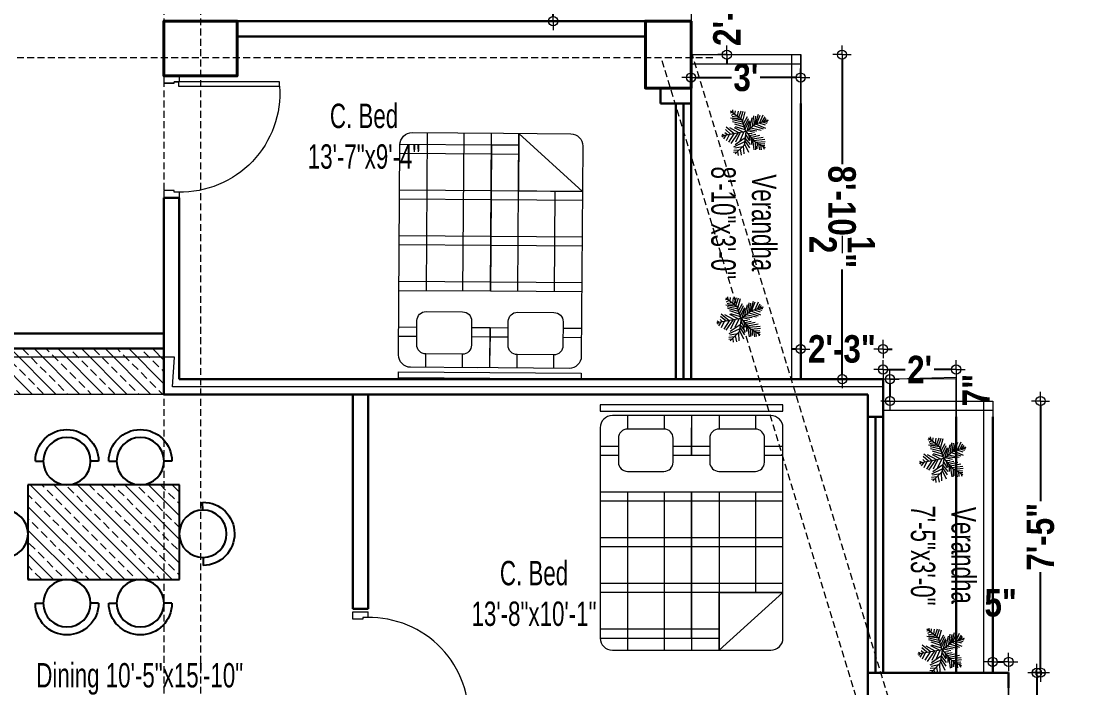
# Model space of a CAD drawing. Header units: inches. Extents: x 64086 to 138972, y -13497 to 16809.
# Drawn here: x 96008.9 to 96355.8, y -11738.7 to -11519.8 of the extents above; entities that cross this region are included whole.
import ezdxf

# ---------------------------------------------------------------- set-up
doc = ezdxf.new("R2010")
doc.units = ezdxf.units.IN
doc.header["$LTSCALE"] = 0.5
doc.header["$MEASUREMENT"] = 0
doc.header["$PDMODE"] = 2
doc.linetypes.add('DASHED', pattern=[0.75, 0.5, -0.25])
doc.layers.get('0').update_dxf_attribs({"lineweight": 13})
for name, color, linetype, lineweight in [('AREA-F', 20, 'DASHED', 18), ('BEAM 2', 87, 'Continuous', 15), ('Center Line', 252, 'Continuous', 5), ('Column', 1, 'Continuous', 40), ('DIM', 5, 'Continuous', 13), ('DOOR', 30, 'Continuous', 20), ('e-tv+tel', 5, 'Continuous', 25), ('fur', 42, 'Continuous', 15), ('P-BASIN1', 6, 'Continuous', 15), ('P.cap', 4, 'Continuous', 20), ('plant', 70, 'Continuous', 5), ('railing', 30, 'Continuous', 15), ('Raling', 35, 'Continuous', 20), ('Text-2', 7, 'Continuous', 18), ('TEXT-IN', 7, 'Continuous', 15), ('text-s2', 7, 'Continuous', 20), ('WALL', 7, 'Continuous', 30)]:
    doc.layers.add(name, color=color, linetype=linetype, lineweight=lineweight)
doc.layers.add('FURNITURE', color=157, linetype='Continuous')
doc.layers.add('illustr-FURNITURE', color=34, linetype='Continuous')
doc.styles.get("Standard").update_dxf_attribs({"font": 'ARIALNB.TTF'})
doc.styles.add('STYLE1', font='ARIALN.TTF', dxfattribs={"width": 0.8})
doc.dimstyles.new('1_8', dxfattribs={"dimtxt": 5, "dimasz": 1.5, "dimexe": 0.18, "dimexo": 0.0625, "dimgap": 0.125, "dimtad": 0, "dimdec": 0, "dimzin": 3, "dimdsep": 46, "dimlunit": 4, "dimtxsty": 'STYLE1', "dimblk": 'D', "dimcen": 3, "dimse1": 1, "dimse2": 1, "dimclrt": 7, "dimadec": 0, "dimazin": 0, "dimtfac": 1, "dimtdec": 0, "dimtix": 1, "dimtmove": 0, "dimatfit": 3, "dimldrblk": 'OPEN90', "dimfxl": 1, "dimtvp": 0.75, "dimtolj": 1, "dimtzin": 0, "dimarcsym": 0})
doc.dimstyles.new('Column Dim', dxfattribs={"dimtxt": 9, "dimasz": 1.5, "dimexe": 13.25, "dimexo": 11, "dimgap": 1, "dimtad": 0, "dimdec": 1, "dimzin": 0, "dimdsep": 46, "dimlunit": 4, "dimtxsty": 'Standard', "dimblk": 'DIM', "dimcen": 0, "dimse1": 1, "dimse2": 1, "dimclrd": 5, "dimclre": 5, "dimclrt": 7, "dimadec": 0, "dimazin": 0, "dimtfac": 1, "dimtdec": 1, "dimtofl": 0, "dimtmove": 2, "dimatfit": 3, "dimldrblk": 'DIM', "dimfxl": 1, "dimtolj": 1, "dimtzin": 0, "dimarcsym": 0})

# ---------------------------------------------------------------- blocks, each defined once
blk = doc.blocks.new('D')
at = {"layer": 'DIM'}
for q in [(-1.125, 0), (0, 1.125), (1.125, 0), (0, -1.125)]:
    blk.add_line((0, 0), q, dxfattribs=at)
at = {"layer": 'DIM', "color": 6, "const_width": 0.375}
blk.add_lwpolyline([(-0.1875, 0, 1), (0.1875, 0, 1)], format="xyb", close=True, dxfattribs=at)
blk = doc.blocks.new('*D47')
at = {"layer": 'Defpoints', "color": 0, "transparency": 16777216}
for p in [(71204.6, -11684.75), (71193.77, -11806.11), (99510, -11806.11)]:
    blk.add_point(p, dxfattribs=at)
at = {"layer": 'text-s2', "color": 0, "lineweight": -2, "transparency": 16777216}
blk.add_line((71193.77, -11686.25), (71193.77, -11804.61), dxfattribs=at)
at = {"layer": 'text-s2', "color": 0, "lineweight": -2, "transparency": 16777216, "xscale": 1.5, "yscale": 1.5, "zscale": 1.5}
for p, rotation in [((71193.77, -11684.75), 90), ((71193.77, -11806.11), 270)]:
    blk.add_blockref('D', p, dxfattribs=dict(at, rotation=rotation))
at = {"layer": 'text-s2', "color": 7, "transparency": 16777216, "insert": (71189.94, -11745.43), "char_height": 5, "attachment_point": 5, "rotation": 90, "style": 'STYLE1'}
blk.add_mtext('\\A1;10\'-1"', dxfattribs=at)
blk = doc.blocks.new('_Open90')
at = {"layer": 'DIM', "color": 0, "lineweight": -2}
for p, q in [((0, 0), (-1, 0)), ((-0.5, 0.5), (0, 0)), ((0, 0), (-0.5, -0.5))]:
    blk.add_line(p, q, dxfattribs=at)
blk = doc.blocks.new('door-3')
at = {"layer": 'railing'}
for p, q in [((98873.42, -21113.88), (98873.42, -21080.69)), ((98873.42, -21080.69), (98874.85, -21080.69)), ((98874.85, -21080.69), (98874.85, -21113.88)), ((98836.75, -21118.64), (98836.75, -21113.64)), ((98838.65, -21113.64), (98836.75, -21113.64)), ((98838.66, -21113.88), (98838.66, -21115.31)), ((98838.66, -21113.88), (98838.66, -21115.31)), ((98838.66, -21115.31), (98839.13, -21115.31)), ((98839.13, -21115.31), (98839.13, -21118.64)), ((98839.13, -21115.31), (98839.13, -21118.64)), ((98874.85, -21113.88), (98873.42, -21113.88)), ((98874.37, -21115.31), (98874.37, -21118.64)), ((98874.37, -21118.64), (98874.37, -21115.31)), ((98874.37, -21115.31), (98874.85, -21115.31)), ((98876.75, -21113.64), (98874.85, -21113.64)), ((98874.85, -21113.88), (98874.85, -21115.31)), ((98874.85, -21115.31), (98874.85, -21113.88)), ((98876.75, -21113.64), (98876.75, -21118.64)), ((98839.13, -21118.64), (98836.75, -21118.64)), ((98876.75, -21118.64), (98874.37, -21118.64))]:
    blk.add_line(p, q, dxfattribs=at)
blk.add_arc((98871.12, -21113.08), 32.47, 85.9343, 181.4162, dxfattribs=at)
blk = doc.blocks.new('lilklkl')
at = {"color": 23}
for p, q in [((19201.27, -4998.29), (19141.27, -4998.29)), ((19141.27, -4998.29), (19141.27, -5000.29)), ((19141.27, -5000.29), (19201.27, -5000.29)), ((19201.27, -5000.29), (19201.27, -4998.29)), ((19167.27, -5001.79), (19145.27, -5001.79)), ((19197.27, -5001.79), (19162.27, -5001.79)), ((19171.27, -5001.79), (19171.27, -5014.9)), ((19141.27, -5005.79), (19141.27, -5074.79)), ((19171.27, -5014.9), (19171.27, -5005.79)), ((19201.27, -5074.79), (19201.27, -5005.79)), ((19171.27, -5074.79), (19171.27, -5026.9)), ((19171.27, -5026.9), (19171.27, -5078.79)), ((19145.27, -5078.79), (19175.27, -5078.79)), ((19175.27, -5078.79), (19197.27, -5078.79))]:
    blk.add_line(p, q, dxfattribs=at)
at = {"color": 33}
for p, q in [((19150.27, -5001.79), (19150.27, -5006.19)), ((19162.27, -5001.79), (19162.27, -5006.19)), ((19180.27, -5001.79), (19180.27, -5006.19)), ((19192.27, -5001.79), (19192.27, -5006.19)), ((19147.23, -5011.9), (19141.27, -5011.9)), ((19171.27, -5011.9), (19165.21, -5011.9)), ((19177.23, -5011.9), (19171.27, -5011.9)), ((19201.27, -5011.9), (19195.21, -5011.9)), ((19147.24, -5014.9), (19141.27, -5014.9)), ((19171.27, -5014.9), (19165.2, -5014.9)), ((19177.24, -5014.9), (19171.27, -5014.9)), ((19201.27, -5014.9), (19195.2, -5014.9)), ((19171.27, -5026.9), (19141.27, -5026.9)), ((19150.27, -5026.9), (19150.27, -5078.79)), ((19162.27, -5026.9), (19162.27, -5078.79)), ((19201.27, -5026.9), (19171.27, -5026.9)), ((19180.27, -5026.9), (19180.27, -5078.79)), ((19192.27, -5026.9), (19192.27, -5059.9)), ((19171.27, -5029.9), (19141.27, -5029.9)), ((19201.27, -5029.9), (19171.27, -5029.9)), ((19171.27, -5041.9), (19141.27, -5041.9)), ((19201.27, -5041.9), (19171.27, -5041.9)), ((19171.27, -5044.9), (19141.27, -5044.9)), ((19201.27, -5044.9), (19171.27, -5044.9)), ((19171.27, -5056.9), (19141.27, -5056.9)), ((19201.27, -5056.9), (19171.27, -5056.9)), ((19171.27, -5059.9), (19141.27, -5059.9)), ((19201.27, -5059.9), (19171.27, -5059.9)), ((19171.27, -5071.9), (19141.27, -5071.9)), ((19180.27, -5071.9), (19171.27, -5071.9)), ((19171.27, -5074.9), (19141.27, -5074.9)), ((19180.27, -5074.9), (19171.27, -5074.9))]:
    blk.add_line(p, q, dxfattribs=at)
at = {"color": 40}
for p, q in [((19162.21, -5006.19), (19150.23, -5006.19)), ((19192.21, -5006.19), (19180.23, -5006.19)), ((19147.23, -5009.2), (19147.24, -5017.1)), ((19165.2, -5017.09), (19165.21, -5009.2)), ((19177.23, -5009.2), (19177.24, -5017.1)), ((19195.2, -5017.09), (19195.21, -5009.2)), ((19150.24, -5020.09), (19162.2, -5020.09)), ((19180.24, -5020.09), (19192.2, -5020.09))]:
    blk.add_line(p, q, dxfattribs=at)
at = {"color": 23}
for centre, start, end in [((19145.27, -5005.79), 90, 180), ((19197.27, -5005.79), 0, 90), ((19145.27, -5074.79), 180, 270), ((19197.27, -5074.79), 270, 0)]:
    blk.add_arc(centre, 4, start, end, dxfattribs=at)
at = {"color": 40}
for centre, start, end in [((19150.23, -5009.19), 90, 180.1414), ((19162.21, -5009.19), 359.8975, 90), ((19180.23, -5009.19), 90, 180.1414), ((19192.21, -5009.19), 359.8975, 90), ((19150.24, -5017.09), 180.1414, 270), ((19162.2, -5017.09), 270, 359.8975), ((19180.24, -5017.09), 180.1414, 270), ((19192.2, -5017.09), 270, 359.8975)]:
    blk.add_arc(centre, 3, start, end, dxfattribs=at)
at = {"layer": 'DOOR'}
for p, q in [((19201.27, -5059.9), (19180.27, -5078.79)), ((19180.27, -5078.79), (19180.27, -5059.9)), ((19180.27, -5059.9), (19201.27, -5059.9))]:
    blk.add_line(p, q, dxfattribs=at)
blk = doc.blocks.new('A$C32C23EB6')
at = {"layer": 'fur'}
blk.add_blockref('lilklkl', (-19141.27, 5078.79), dxfattribs=at)
blk = doc.blocks.new('FURN_GEN_016')
at = {"layer": 'illustr-FURNITURE'}
for p, q in [((-12934.1, 14564.81), (-12931.6, 14564.81)), ((-12914.1, 14564.81), (-12916.6, 14564.81)), ((-12910.86, 14564.81), (-12908.36, 14564.81)), ((-12890.86, 14564.81), (-12893.36, 14564.81)), ((-12936.48, 14557.31), (-12888.48, 14557.31)), ((-12936.48, 14527.31), (-12936.48, 14557.31)), ((-12888.48, 14557.31), (-12888.48, 14527.31)), ((-12943.85, 14549.3), (-12943.83, 14551.8)), ((-12881.11, 14549.3), (-12881.13, 14551.8)), ((-12943.96, 14534.31), (-12943.98, 14531.81)), ((-12881, 14534.31), (-12880.98, 14531.81)), ((-12888.48, 14527.31), (-12936.48, 14527.31)), ((-12934.1, 14519.81), (-12931.6, 14519.81)), ((-12914.1, 14519.81), (-12916.6, 14519.81)), ((-12910.86, 14519.81), (-12908.36, 14519.81)), ((-12890.86, 14519.81), (-12893.36, 14519.81))]:
    blk.add_line(p, q, dxfattribs=at)
for centre in [(-12924.1, 14564.81), (-12900.86, 14564.81), (-12943.91, 14541.81), (-12881.05, 14541.81), (-12924.1, 14519.81), (-12900.86, 14519.81)]:
    blk.add_circle(centre, 7.5, dxfattribs=at)
for centre, start, end in [((-12924.1, 14564.81), 0, 180), ((-12900.86, 14564.81), 0, 180), ((-12943.91, 14541.81), 89.579, 269.579), ((-12881.05, 14541.81), 270.421, 90.421), ((-12924.1, 14519.81), 180, 0), ((-12900.86, 14519.81), 180, 0)]:
    blk.add_arc(centre, 10, start, end, dxfattribs=at)
blk = doc.blocks.new('*U13')
for p, q in [((-221.9198, 1197.3052), (-433.5526, 1338.8594)), ((-258.7244, 1362.456), (-332.3336, 1421.4348)), ((0, 0), (-266.7, 1447.8)), ((-231.1146, 1315.2628), (-166.7002, 1421.4348)), ((-800.1, 114.3), (-1333.5, 647.7)), ((-1234.059, 536.7274), (-1252.4486, 737.2604)), ((-1105.2302, 725.4494), (-1077.6458, 395.1732)), ((-976.4268, 666.4706), (-884.4026, 194.6402)), ((-902.8176, 713.6638), (-617.5756, 100.2538)), ((-369.1382, 53.086), (-783.1836, 642.874)), ((-93.091, 489.5342), (-700.3796, 902.3858)), ((-129.8956, 713.6638), (-626.7704, 1032.1544)), ((-185.1152, 1008.5578), (-553.1612, 1185.4942)), ((-194.31, 1102.9442), (-65.4812, 1256.284)), ((-148.3106, 914.1968), (118.5418, 1220.9018)), ((-129.8956, 701.8528), (265.7602, 1185.4942)), ((-74.7014, 418.7444), (219.7608, 961.39)), ((-28.6766, 171.0436), (228.9556, 678.2816)), ((256.5654, 88.4682), (449.7832, 666.4706)), ((412.9786, 147.447), (587.8068, 796.2392)), ((560.197, 182.8292), (698.2206, 819.8358)), ((685.8, 228.6), (1219.2, 914.4)), ((689.0258, 230.0224), (790.2448, 914.1968)), ((808.6344, 784.4282), (827.0494, 418.7444)), ((891.4384, 831.6214), (946.658, 572.1096)), ((983.4626, 867.0036), (1066.2666, 725.4494)), ((1029.462, 654.685), (1241.0948, 631.0884)), ((1112.2914, 760.8316), (1296.3144, 784.4282)), ((1121.4862, 925.9824), (1149.0706, 831.6214)), ((-1206.4492, 501.3198), (-1418.082, 465.9376)), ((-1031.621, 347.98), (-1399.667, 277.1902)), ((-847.598, 159.2326), (-1326.0578, 135.636)), ((-718.7946, 88.4682), (-1215.644, -147.447)), ((-543.9664, 76.6572), (-967.2066, -206.4512)), ((0, 0), (-800.1, 114.3)), ((-405.9428, 53.086), (-764.794, -241.8334)), ((-617.5756, 607.4918), (-74.7014, 347.98)), ((0, 0), (-571.5, -495.3)), ((-166.7002, 29.4894), (-543.9664, -206.4512)), ((-525.5514, 347.98), (-28.6766, 123.8504)), ((0, 0), (685.8, 228.6)), ((0, 0), (457.2, -571.5)), ((100.1268, 41.275), (284.1498, 619.2774)), ((164.5412, 41.275), (661.416, -218.2368)), ((284.1498, 88.4682), (781.0246, -147.447)), ((458.978, 147.447), (891.4384, -88.4682)), ((615.4166, 194.6402), (1185.8752, 41.275)), ((753.4148, 312.5978), (1222.6798, 159.2326)), ((845.439, 418.7444), (1241.0948, 277.1902)), ((919.0482, 501.3198), (1222.6798, 454.152)), ((-442.7474, -383.3876), (-1086.8406, -477.7486)), ((-617.5756, -548.5384), (-1077.6458, -560.324)), ((-571.5, -495.3), (-952.5, -1143)), ((-387.5278, -324.4088), (-764.794, -324.4088)), ((-635.9652, -607.5172), (-580.771, -1150.1374)), ((-525.5514, -465.963), (-451.9422, -1126.5408)), ((-166.7002, -147.447), (-507.1618, -253.619)), ((-433.5526, -383.3876), (-323.1134, -1020.3688)), ((-341.5284, -289.0012), (-221.9198, -831.6214)), ((-240.3094, -218.2368), (-157.5054, -595.7062)), ((-120.7008, -88.4682), (-93.091, -371.5766)), ((63.3222, -76.6826), (-37.8714, -513.1308)), ((44.9326, -64.897), (615.4166, -241.8334)), ((127.7366, -159.258), (54.1274, -654.685)), ((228.9556, -289.0012), (90.932, -914.1968)), ((357.759, -430.5554), (164.5412, -1020.3688)), ((192.151, -230.0224), (817.8292, -371.5766)), ((458.978, -572.1096), (210.5406, -1161.923)), ((311.7596, -383.3876), (937.4378, -477.7486)), ((412.9786, -501.3452), (919.0482, -583.9206)), ((457.2, -571.5), (685.8, -1333.5)), ((468.1982, -572.1096), (1029.462, -737.2604)), ((-718.7946, -737.2604), (-1086.8406, -796.2392)), ((-783.1836, -867.029), (-1077.6458, -902.4112)), ((-875.2078, -1008.5832), (-1040.8412, -1079.3476)), ((-681.9646, -666.496), (-1022.4262, -654.685)), ((-829.2084, -937.7934), (-810.7934, -1126.5408)), ((-737.1842, -784.4536), (-709.5744, -1114.7298)), ((514.1976, -772.6426), (403.7838, -1138.3264)), ((486.5878, -642.8994), (983.4626, -843.4324)), ((578.612, -961.39), (495.7826, -1232.7128)), ((541.8074, -831.6214), (992.6574, -1032.1544)), ((578.612, -973.1756), (873.0488, -1138.3264)), ((624.6114, -1161.923), (587.8068, -1291.6916)), ((624.6114, -1102.9442), (781.0246, -1209.1162)), ((679.8056, -1268.095), (716.6102, -1291.6916))]:
    blk.add_line(p, q)
blk = doc.blocks.new('DIM')
at = {"layer": 'DIM'}
for q in [(-2, 0), (0, 2), (0, -2), (2, 0)]:
    blk.add_line((0, 0), q, dxfattribs=at)
blk.add_circle((0, 0), 1, dxfattribs=at)
blk = doc.blocks.new('*D450')
at = {"layer": 'Defpoints', "color": 0, "ltscale": 15, "transparency": 16777216}
for p in [(96228.83, -11502.9), (96228.83, -11530.84), (96240.58, -11530.84)]:
    blk.add_point(p, dxfattribs=at)
at = {"layer": 'TEXT-IN', "color": 5, "lineweight": -2, "ltscale": 15, "transparency": 16777216}
for p, q in [((96240.58, -11501.4), (96240.58, -11499.9)), ((96240.58, -11532.34), (96240.58, -11533.84))]:
    blk.add_line(p, q, dxfattribs=at)
at = {"layer": 'TEXT-IN', "color": 5, "lineweight": -2, "ltscale": 15, "transparency": 16777216, "xscale": 1.5, "yscale": 1.5, "zscale": 1.5}
for p, rotation in [((96240.58, -11502.9), 270), ((96240.58, -11530.84), 90)]:
    blk.add_blockref('DIM', p, dxfattribs=dict(at, rotation=rotation))
at = {"layer": 'TEXT-IN', "color": 7, "ltscale": 15, "transparency": 16777216, "insert": (96240.58, -11516.87), "char_height": 9, "attachment_point": 5, "rotation": 90}
blk.add_mtext('\\A1;2\'-4"', dxfattribs=at)
blk = doc.blocks.new('*D451')
at = {"layer": 'Defpoints', "color": 0, "ltscale": 15, "transparency": 16777216}
for p in [(96228.83, -11530.84), (96264.77, -11530.84), (96264.77, -11538.36)]:
    blk.add_point(p, dxfattribs=at)
at = {"layer": 'TEXT-IN', "color": 5, "lineweight": -2, "ltscale": 15, "transparency": 16777216}
for p, q in [((96230.33, -11538.36), (96242.12, -11538.36)), ((96263.27, -11538.36), (96251.47, -11538.36))]:
    blk.add_line(p, q, dxfattribs=at)
at = {"layer": 'TEXT-IN', "color": 5, "lineweight": -2, "ltscale": 15, "transparency": 16777216, "xscale": 1.5, "yscale": 1.5, "zscale": 1.5, "rotation": 180}
blk.add_blockref('DIM', (96228.83, -11538.36), dxfattribs=at)
at = {"layer": 'TEXT-IN', "color": 5, "lineweight": -2, "ltscale": 15, "transparency": 16777216, "xscale": 1.5, "yscale": 1.5, "zscale": 1.5}
blk.add_blockref('DIM', (96264.77, -11538.36), dxfattribs=at)
at = {"layer": 'TEXT-IN', "color": 7, "ltscale": 15, "transparency": 16777216, "insert": (96246.8, -11538.36), "char_height": 9, "attachment_point": 5}
blk.add_mtext("\\A1;3'", dxfattribs=at)
blk = doc.blocks.new('*D452')
at = {"layer": 'Defpoints', "color": 0, "ltscale": 15, "transparency": 16777216}
for p in [(96264.77, -11530.84), (96264.83, -11637.34), (96278.44, -11637.34)]:
    blk.add_point(p, dxfattribs=at)
at = {"layer": 'TEXT-IN', "color": 5, "lineweight": -2, "ltscale": 15, "transparency": 16777216}
for p, q in [((96278.38, -11532.34), (96278.4, -11566.84)), ((96278.44, -11635.84), (96278.42, -11601.34))]:
    blk.add_line(p, q, dxfattribs=at)
at = {"layer": 'TEXT-IN', "color": 5, "lineweight": -2, "ltscale": 15, "transparency": 16777216, "xscale": 1.5, "yscale": 1.5, "zscale": 1.5}
for p, rotation in [((96278.38, -11530.84), 90.03306398943496), ((96278.44, -11637.34), 270.0330639894349)]:
    blk.add_blockref('DIM', p, dxfattribs=dict(at, rotation=rotation))
at = {"layer": 'TEXT-IN', "color": 7, "ltscale": 15, "transparency": 16777216, "insert": (96278.41, -11584.09), "char_height": 9, "attachment_point": 5, "rotation": 270.0331}
blk.add_mtext('\\A1;8\'-10{\\H1x;\\S1/2;}"', dxfattribs=at)
blk = doc.blocks.new('*D453')
at = {"layer": 'Defpoints', "color": 0, "ltscale": 15, "transparency": 16777216}
for p in [(96264.83, -11627.48), (96264.83, -11637.34), (96291.83, -11637.34)]:
    blk.add_point(p, dxfattribs=at)
at = {"layer": 'TEXT-IN', "color": 5, "lineweight": -2, "ltscale": 15, "transparency": 16777216}
for p, q in [((96263.33, -11627.48), (96261.83, -11627.48)), ((96293.33, -11627.48), (96294.83, -11627.48))]:
    blk.add_line(p, q, dxfattribs=at)
at = {"layer": 'TEXT-IN', "color": 5, "lineweight": -2, "ltscale": 15, "transparency": 16777216, "xscale": 1.5, "yscale": 1.5, "zscale": 1.5}
blk.add_blockref('DIM', (96264.83, -11627.48), dxfattribs=at)
at = {"layer": 'TEXT-IN', "color": 5, "lineweight": -2, "ltscale": 15, "transparency": 16777216, "xscale": 1.5, "yscale": 1.5, "zscale": 1.5, "rotation": 180}
blk.add_blockref('DIM', (96291.83, -11627.48), dxfattribs=at)
at = {"layer": 'TEXT-IN', "color": 7, "ltscale": 15, "transparency": 16777216, "insert": (96278.33, -11627.48), "char_height": 9, "attachment_point": 5}
blk.add_mtext('\\A1;2\'-3"', dxfattribs=at)
blk = doc.blocks.new('*D454')
at = {"layer": 'Defpoints', "color": 0, "ltscale": 15, "transparency": 16777216}
for p in [(96291.83, -11637.34), (96291.83, -11644.53), (96294.12, -11644.53)]:
    blk.add_point(p, dxfattribs=at)
at = {"layer": 'TEXT-IN', "color": 5, "lineweight": -2, "ltscale": 15, "transparency": 16777216}
blk.add_line((96294.12, -11638.84), (96294.12, -11643.03), dxfattribs=at)
at = {"layer": 'TEXT-IN', "color": 5, "lineweight": -2, "ltscale": 15, "transparency": 16777216, "xscale": 1.5, "yscale": 1.5, "zscale": 1.5}
for p, rotation in [((96294.12, -11637.34), 90), ((96294.12, -11644.53), 270)]:
    blk.add_blockref('DIM', p, dxfattribs=dict(at, rotation=rotation))
at = {"layer": 'TEXT-IN', "color": 7, "ltscale": 15, "transparency": 16777216, "insert": (96322.37, -11640.94), "char_height": 9, "attachment_point": 5, "rotation": 90}
blk.add_mtext('\\A1;7"', dxfattribs=at)
blk = doc.blocks.new('*D455')
at = {"layer": 'Defpoints', "color": 0, "ltscale": 15, "transparency": 16777216}
for p in [(96315.83, -11634.17), (96291.83, -11644.53), (96315.83, -11644.53)]:
    blk.add_point(p, dxfattribs=at)
at = {"layer": 'TEXT-IN', "color": 5, "lineweight": -2, "ltscale": 15, "transparency": 16777216}
for p, q in [((96293.33, -11634.17), (96299.09, -11634.17)), ((96314.33, -11634.17), (96308.57, -11634.17))]:
    blk.add_line(p, q, dxfattribs=at)
at = {"layer": 'TEXT-IN', "color": 5, "lineweight": -2, "ltscale": 15, "transparency": 16777216, "xscale": 1.5, "yscale": 1.5, "zscale": 1.5, "rotation": 180}
blk.add_blockref('DIM', (96291.83, -11634.17), dxfattribs=at)
at = {"layer": 'TEXT-IN', "color": 5, "lineweight": -2, "ltscale": 15, "transparency": 16777216, "xscale": 1.5, "yscale": 1.5, "zscale": 1.5}
blk.add_blockref('DIM', (96315.83, -11634.17), dxfattribs=at)
at = {"layer": 'TEXT-IN', "color": 7, "ltscale": 15, "transparency": 16777216, "insert": (96303.83, -11634.17), "char_height": 9, "attachment_point": 5}
blk.add_mtext("\\A1;2'", dxfattribs=at)
blk = doc.blocks.new('*D456')
at = {"layer": 'Defpoints', "color": 0, "ltscale": 15, "transparency": 16777216}
for p in [(96327.83, -11644.53), (96327.83, -11733.65), (96343.53, -11733.65)]:
    blk.add_point(p, dxfattribs=at)
at = {"layer": 'TEXT-IN', "color": 5, "lineweight": -2, "ltscale": 15, "transparency": 16777216}
for p, q in [((96343.53, -11646.03), (96343.53, -11677.44)), ((96343.53, -11732.15), (96343.53, -11700.73))]:
    blk.add_line(p, q, dxfattribs=at)
at = {"layer": 'TEXT-IN', "color": 5, "lineweight": -2, "ltscale": 15, "transparency": 16777216, "xscale": 1.5, "yscale": 1.5, "zscale": 1.5}
for p, rotation in [((96343.53, -11644.53), 90), ((96343.53, -11733.65), 270)]:
    blk.add_blockref('DIM', p, dxfattribs=dict(at, rotation=rotation))
at = {"layer": 'TEXT-IN', "color": 7, "ltscale": 15, "transparency": 16777216, "insert": (96343.53, -11689.09), "char_height": 9, "attachment_point": 5, "rotation": 90}
blk.add_mtext('\\A1;7\'-5"', dxfattribs=at)
blk = doc.blocks.new('*D457')
at = {"layer": 'Defpoints', "color": 0, "ltscale": 15, "transparency": 16777216}
for p in [(96333.04, -11730.15), (96327.83, -11733.65), (96333.04, -11733.65)]:
    blk.add_point(p, dxfattribs=at)
at = {"layer": 'TEXT-IN', "color": 5, "lineweight": -2, "ltscale": 15, "transparency": 16777216}
blk.add_line((96329.33, -11730.15), (96331.54, -11730.15), dxfattribs=at)
at = {"layer": 'TEXT-IN', "color": 5, "lineweight": -2, "ltscale": 15, "transparency": 16777216, "xscale": 1.5, "yscale": 1.5, "zscale": 1.5, "rotation": 180}
blk.add_blockref('DIM', (96327.83, -11730.15), dxfattribs=at)
at = {"layer": 'TEXT-IN', "color": 5, "lineweight": -2, "ltscale": 15, "transparency": 16777216, "xscale": 1.5, "yscale": 1.5, "zscale": 1.5}
blk.add_blockref('DIM', (96333.04, -11730.15), dxfattribs=at)
at = {"layer": 'TEXT-IN', "color": 7, "ltscale": 15, "transparency": 16777216, "insert": (96330.44, -11710.83), "char_height": 9, "attachment_point": 5}
blk.add_mtext('\\A1;5"', dxfattribs=at)
blk = doc.blocks.new('*D458')
at = {"layer": 'Defpoints', "color": 0, "ltscale": 15, "transparency": 16777216}
for p in [(96333.05, -11733.71), (96332.83, -11822.71), (96342.1, -11822.74)]:
    blk.add_point(p, dxfattribs=at)
at = {"layer": 'TEXT-IN', "color": 5, "lineweight": -2, "ltscale": 15, "transparency": 16777216}
for p, q in [((96342.31, -11735.24), (96342.24, -11766.59)), ((96342.1, -11821.24), (96342.18, -11789.88))]:
    blk.add_line(p, q, dxfattribs=at)
at = {"layer": 'TEXT-IN', "color": 5, "lineweight": -2, "ltscale": 15, "transparency": 16777216, "xscale": 1.5, "yscale": 1.5, "zscale": 1.5}
for p, rotation in [((96342.32, -11733.74), 89.86025437566225), ((96342.1, -11822.74), 269.8602543756622)]:
    blk.add_blockref('DIM', p, dxfattribs=dict(at, rotation=rotation))
at = {"layer": 'TEXT-IN', "color": 7, "ltscale": 15, "transparency": 16777216, "insert": (96342.21, -11778.24), "char_height": 9, "attachment_point": 5, "rotation": 89.8603}
blk.add_mtext('\\A1;7\'-5"', dxfattribs=at)
blk = doc.blocks.new('*D467')
at = {"layer": 'Defpoints', "color": 0, "ltscale": 15, "transparency": 16777216}
for p in [(96183.57, -11395.69), (96223.83, -11395.69), (96223.83, -11519.84)]:
    blk.add_point(p, dxfattribs=at)
at = {"layer": 'TEXT-IN', "color": 5, "lineweight": -2, "ltscale": 15, "transparency": 16777216}
for p, q in [((96183.57, -11397.19), (96183.57, -11443.44)), ((96183.57, -11518.34), (96183.57, -11472.09))]:
    blk.add_line(p, q, dxfattribs=at)
at = {"layer": 'TEXT-IN', "color": 5, "lineweight": -2, "ltscale": 15, "transparency": 16777216, "xscale": 1.5, "yscale": 1.5, "zscale": 1.5}
for p, rotation in [((96183.57, -11395.69), 90), ((96183.57, -11519.84), 270)]:
    blk.add_blockref('DIM', p, dxfattribs=dict(at, rotation=rotation))
at = {"layer": 'TEXT-IN', "color": 7, "ltscale": 15, "transparency": 16777216, "insert": (96183.57, -11457.76), "char_height": 9, "attachment_point": 5, "rotation": 90}
blk.add_mtext('\\A1;10\'-4"', dxfattribs=at)

msp = doc.modelspace()

# ---------------------------------------------------------------- hatches: boundary and pattern name
at = {"layer": 'AREA-F', "linetype": 'ByBlock', "ltscale": 3}
h = msp.add_hatch(dxfattribs=at)
h.set_pattern_fill('ANSI33', color=256, scale=22, angle=270, style=0)
h.set_pattern_definition([(135, (143496.4005, 145813.8607), (-3.8890873, -3.8890873), []), (135, (143496.4005, 145817.75), (-3.8890873, -3.8890873), [2.75, -1.375])])
h.paths.add_polyline_path([(96060.9, -11703.14), (96060.9, -11689.19, -0.07016), (96060.9, -11687.02), (96060.9, -11672.04), (96011.13, -11672.04), (96011.13, -11687.02, -0.07016), (96011.13, -11689.19), (96011.13, -11703.14)])
at = {"layer": 'Center Line', "linetype": 'ByBlock', "ltscale": 3}
h = msp.add_hatch(dxfattribs=at)
h.set_pattern_fill('ANSI33', color=256, scale=22, angle=270, style=0)
h.set_pattern_definition([(315, (20895.5574, 30891.96), (3.8890873, 3.8890873), []), (315, (20895.5574, 30888.071), (3.8890873, 3.8890873), [2.75, -1.375])])
h.paths.add_polyline_path([(95982.82, -11627.34), (95982.82, -11642.34), (96055.81, -11642.34), (96055.81, -11627.34)])

# ---------------------------------------------------------------- linework, layer by layer
at = {"layer": 'BEAM 2', "linetype": 'DASHED', "ltscale": 9}
for p, q in [((96055.81, -11390.69), (96055.81, -11763.71)), ((96067.81, -11390.69), (96067.81, -11763.71)), ((96235.97, -11531.84), (95169.97, -11531.84)), ((96228.83, -11529.84), (96296.83, -11752.71)), ((96219.27, -11532.76), (96286.38, -11752.71))]:
    msp.add_line(p, q, dxfattribs=at)
at = {"layer": 'Center Line', "linetype": 'ByBlock', "ltscale": 3}
msp.add_line((96055.81, -11642.34), (95982.82, -11642.34), dxfattribs=at)
at = {"layer": 'Column'}
for points in [[(96079.81, -11537.84), (96079.81, -11519.84), (96055.81, -11519.84), (96055.81, -11537.84)], [(96055.81, -11519.84), (96055.81, -11537.84), (96079.81, -11537.84), (96079.81, -11519.84)], [(96055.81, -11519.84), (96055.81, -11537.84), (96079.81, -11537.84), (96079.81, -11519.84)], [(96228.83, -11519.84), (96213.83, -11519.84), (96213.83, -11541.84), (96228.83, -11541.84)]]:
    msp.add_lwpolyline(points, close=True, dxfattribs=at)
at = {"layer": 'e-tv+tel', "lineweight": 30}
for p, q in [((96223.83, -11546.84), (96223.83, -11637.34)), ((96226.33, -11546.84), (96226.33, -11637.34)), ((96228.83, -11546.84), (96228.83, -11637.34)), ((96264.83, -11546.84), (96264.83, -11637.34)), ((96286.83, -11649.71), (96286.83, -11733.71)), ((96289.33, -11649.71), (96289.33, -11733.71)), ((96291.83, -11649.71), (96291.83, -11733.71)), ((96315.83, -11649.71), (96315.83, -11733.71)), ((96327.83, -11649.71), (96327.83, -11733.71))]:
    msp.add_line(p, q, dxfattribs=at)
at = {"layer": 'P-BASIN1', "lineweight": 40}
for points in [[(96079.81, -11537.84), (96079.81, -11519.84), (96055.81, -11519.84), (96055.81, -11537.84)], [(96228.83, -11519.84), (96213.83, -11519.84), (96213.83, -11541.84), (96228.83, -11541.84)]]:
    msp.add_lwpolyline(points, close=True, dxfattribs=at)
at = {"layer": 'P.cap', "ltscale": 15}
msp.add_lwpolyline([(95162.83, -11390.69), (96228.83, -11390.69), (96228.83, -11408.71), (96264.83, -11408.71), (96264.83, -11502.9), (96228.83, -11502.9), (96228.83, -11530.84), (96264.77, -11530.84), (96264.83, -11637.34), (96291.83, -11637.34), (96291.83, -11637.37), (96315.83, -11636.68), (96315.83, -11733.71), (96333.04, -11733.63), (96332.83, -11822.71), (96349.83, -11822.71), (96349.83, -11916.71), (95780.82, -11916.71), (95780.82, -11929.71), (95670.82, -11929.71), (95670.82, -11916.71), (95162.83, -11916.71), (95162.83, -11390.69)], dxfattribs=at)
at = {"layer": 'Raling'}
for p, q in [((96228.83, -11530.84), (96264.83, -11530.84)), ((96261.83, -11530.84), (96261.83, -11637.34)), ((96264.83, -11530.84), (96264.83, -11637.34)), ((96228.83, -11533.84), (96264.83, -11533.84)), ((96291.83, -11644.53), (96327.83, -11644.53)), ((96324.83, -11644.53), (96324.83, -11733.71)), ((96327.83, -11644.53), (96327.83, -11733.71)), ((96291.83, -11647.53), (96327.83, -11647.53)), ((96333.05, -11733.71), (96332.83, -11822.71))]:
    msp.add_line(p, q, dxfattribs=at)
at = {"layer": 'TEXT-IN', "ltscale": 15}
msp.add_lwpolyline([(95860.34, -11660.53), (95860.34, -11838.1), (95785.82, -11838.23), (95785.66, -11916.71), (95864.82, -11916.71), (95864.82, -11916.71), (95958.82, -11916.71), (95958.82, -11916.71), (96349.83, -11916.71), (96349.83, -11822.71), (96332.83, -11822.71), (96333.05, -11733.71), (96315.83, -11733.71), (96315.83, -11637.23), (96291.83, -11637.34), (96291.83, -11639.88), (96058.57, -11639.88), (96059.31, -11630.09), (95861.08, -11630.09), (95860.34, -11660.85)], dxfattribs=at)
at = {"layer": 'WALL', "color": 0, "ltscale": 3}
for p, q in [((96213.83, -11519.84), (96073.81, -11519.84)), ((96213.83, -11524.84), (96079.81, -11524.84)), ((96055.81, -11577.84), (96055.81, -11642.34)), ((96060.81, -11577.84), (96060.81, -11637.34)), ((95857.82, -11622.34), (96055.81, -11622.34)), ((95862.82, -11627.34), (96055.81, -11627.34)), ((96055.81, -11627.34), (96055.81, -11642.34)), ((96060.81, -11637.34), (96291.83, -11637.34)), ((96291.83, -11637.34), (96291.83, -11649.71)), ((96055.81, -11642.34), (96117.81, -11642.34)), ((96117.81, -11642.34), (96117.81, -11712.71)), ((96117.81, -11642.34), (96286.83, -11642.34)), ((96122.81, -11642.34), (96122.81, -11712.71)), ((96286.83, -11642.34), (96286.83, -11649.71)), ((96291.83, -11649.71), (96286.83, -11649.71)), ((96117.81, -11712.71), (96122.81, -11712.71)), ((96286.83, -11733.71), (96333.05, -11733.71)), ((96286.83, -11733.71), (96286.83, -11753.71)), ((96333.04, -11738.63), (96333.04, -11733.63))]:
    msp.add_line(p, q, dxfattribs=at)
at = {"layer": 'WALL'}
for p, q in [((96218.83, -11541.84), (96218.83, -11546.84)), ((96228.83, -11541.84), (96228.83, -11546.84)), ((96228.83, -11546.84), (96218.83, -11546.84)), ((96060.81, -11577.84), (96055.81, -11577.84))]:
    msp.add_line(p, q, dxfattribs=at)

# ---------------------------------------------------------------- block references
at = {"layer": 'FURNITURE', "xscale": -1, "rotation": 179.5925126459147}
msp.add_blockref('A$C32C23EB6', (96133.32, -11556.42), dxfattribs=at)
at = {"layer": 'FURNITURE'}
msp.add_blockref('A$C32C23EB6', (96199, -11726.31), dxfattribs=at)
at = {"layer": 'illustr-FURNITURE', "xscale": -1.036800000001676, "yscale": 1.036800000001676, "zscale": 1.0368}
msp.add_blockref('FURN_GEN_016', (82648.36, -26765.05), dxfattribs=at)
at = {"layer": 'plant', "xscale": 0.005511811003088951, "yscale": 0.005511811032192782, "zscale": 0.005511811023622047, "rotation": 90}
for p in [(96246.85, -11556.1), (96245.25, -11617.44), (96311.78, -11663.41), (96311.27, -11726.17)]:
    msp.add_blockref('*U13', p, dxfattribs=at)
at = {"layer": 'railing', "xscale": -1, "rotation": 270}
msp.add_blockref('door-3', (117174.45, -110414.6), dxfattribs=at)
at = {"layer": 'railing', "rotation": 270}
msp.add_blockref('door-3', (117236.45, 87123.04), dxfattribs=at)

# ---------------------------------------------------------------- texts
at = {"layer": 'Text-2', "char_height": 8, "attachment_point": 8, "style": 'STYLE1'}
for s, insert, width in [('C. Bed\\P13\'-7"x9\'-4"', (96121.49, -11568.39), 52.7533), ('C. Bed\\P13\'-8"x10\'-1"', (96177.28, -11718.45), 52.7533), ('Dining 10\'-5"x15\'-10"', (96047.86, -11740.95), 70.1704)]:
    msp.add_mtext(s, dxfattribs=dict(at, insert=insert, width=width))
at = {"layer": 'Text-2', "char_height": 8, "width": 52.7533, "attachment_point": 8, "rotation": 270, "style": 'STYLE1'}
for s, insert in [('Verandha\\P8\'-10"x3\'-0"', (96235.35, -11586.03)), ('Verandha\\P7\'-5"x3\'-0"', (96300.85, -11695.21))]:
    msp.add_mtext(s, dxfattribs=dict(at, insert=insert))

# ---------------------------------------------------------------- dimensions: what is measured, and where the dimension line sits
at = {"layer": 'TEXT-IN', "ltscale": 15}
for base, p1, p2, picture, middle in [((96183.5696, -11395.6913), (96223.8304, -11519.8383), (96223.8304, -11395.6913), '*D467', (96183.5696, -11457.7648)), ((96294.12, -11644.53), (96291.83, -11637.34), (96291.83, -11644.53), '*D454', (96322.37, -11640.94))]:
    dim = msp.add_linear_dim(base=base, p1=p1, p2=p2, angle=90, dimstyle='Column Dim', override={"dimfxl": 4}, dxfattribs=at)
    dim.commit()
    dim.dimension.update_dxf_attribs({"geometry": picture, "text_midpoint": middle})
for p1, p2, distance, picture, middle in [((96228.83, -11502.9), (96228.83, -11530.84), 11.75, '*D450', (96240.58, -11516.87)), ((96264.77, -11530.84), (96264.83, -11637.34), 13.61, '*D452', (96278.41, -11584.09)), ((96291.83, -11644.53), (96315.83, -11644.53), 10.36, '*D455', (96303.83, -11634.17)), ((96327.83, -11644.53), (96327.83, -11733.65), 15.69, '*D456', (96343.53, -11689.09)), ((96333.05, -11733.71), (96332.83, -11822.71), 9.27, '*D458', (96342.21, -11778.24))]:
    dim = msp.add_aligned_dim(p1=p1, p2=p2, distance=distance, dimstyle='Column Dim', override={"dimfxl": 4}, dxfattribs=at)
    dim.commit()
    dim.dimension.update_dxf_attribs({"geometry": picture, "text_midpoint": middle})
for base, p1, p2, picture, middle in [((96264.77, -11538.36), (96228.83, -11530.84), (96264.77, -11530.84), '*D451', (96246.8, -11538.36)), ((96264.83, -11627.48), (96291.83, -11637.34), (96264.83, -11637.34), '*D453', (96278.33, -11627.48)), ((96333.04, -11730.15), (96327.83, -11733.65), (96333.04, -11733.65), '*D457', (96330.44, -11710.83))]:
    dim = msp.add_linear_dim(base=base, p1=p1, p2=p2, dimstyle='Column Dim', override={"dimfxl": 4}, dxfattribs=at)
    dim.commit()
    dim.dimension.update_dxf_attribs({"geometry": picture, "text_midpoint": middle})
at = {"layer": 'text-s2'}
dim = msp.add_linear_dim(base=(71193.77, -11806.11), p1=(71204.6, -11684.75), p2=(99510, -11806.11), angle=90, dimstyle='1_8', override={"dimfxl": 0.25, "dimfxlon": 1}, dxfattribs=at)
dim.commit()
dim.dimension.update_dxf_attribs({"geometry": '*D47', "text_midpoint": (71189.94, -11745.43)})

doc.saveas('drawing.dxf')
